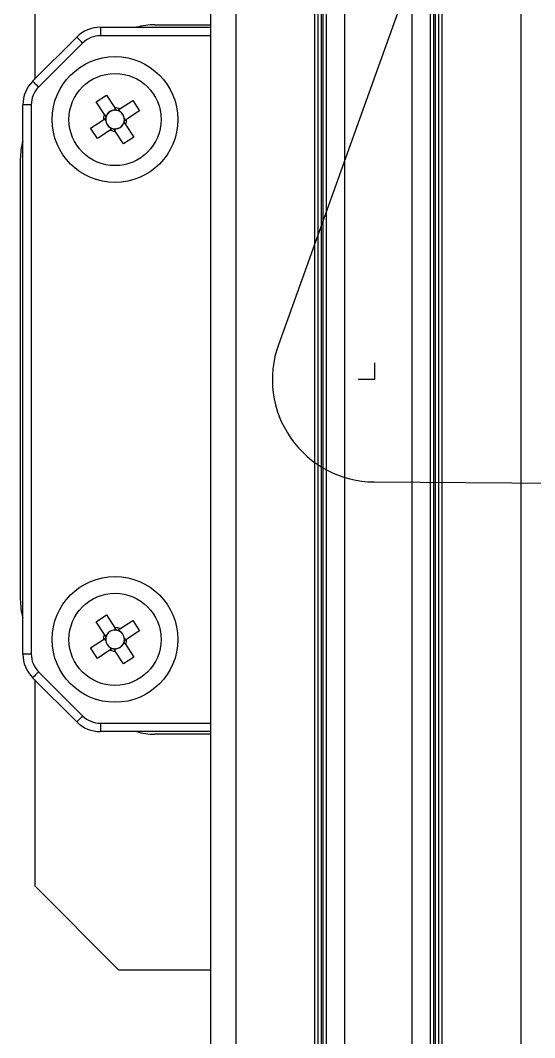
# Model space of a CAD drawing. Header units: millimetres. Extents: x 15 to 1184, y 5 to 1288.
# Drawn here: x 608.84 to 629.3, y 560.23 to 600.68 of the extents above; entities that cross this region are included whole.
import ezdxf

# ---------------------------------------------------------------- set-up
doc = ezdxf.new("R2010")
doc.units = ezdxf.units.MM
doc.linetypes.add('CENTERX2', pattern=[20.32, 12.7, -2.54, 2.54, -2.54])

msp = doc.modelspace()

# ---------------------------------------------------------------- linework, layer by layer
at = {"color": 7, "linetype": 'Continuous'}
for p, q in [((639.247, 643.8), (619.11, 587.777)), ((622.917, 582.324), (643.054, 582.187))]:
    msp.add_line(p, q, dxfattribs=at)
at = {"color": 7, "linetype": 'Continuous', "lineweight": 25}
for p, q in [((616.415, 613.422), (616.415, 409.088)), ((620.681, 612.422), (620.681, 409.088)), ((621.015, 612.422), (621.015, 409.088)), ((625.148, 612.422), (625.148, 409.088)), ((625.481, 612.422), (625.481, 409.088)), ((609.415, 606.262), (609.415, 598.335)), ((612.03, 600.399), (612.03, 600.065)), ((612.03, 600.399), (616.415, 600.399)), ((614.19, 600.499), (616.415, 600.499)), ((609.335, 598.256), (611.088, 600.008)), ((611.323, 599.772), (609.571, 598.02)), ((611.858, 597.434), (612.271, 597.704)), ((612.19, 596.926), (611.858, 597.434)), ((612.271, 597.704), (612.603, 597.196)), ((612.806, 597.154), (613.314, 597.485)), ((613.314, 597.485), (613.583, 597.072)), ((608.945, 575.484), (608.945, 597.313)), ((609.278, 597.313), (608.945, 597.313)), ((609.278, 597.313), (609.278, 575.484)), ((612.568, 597.1), (612.636, 597.145)), ((612.754, 597.12), (612.799, 597.052)), ((613.583, 597.072), (613.076, 596.741)), ((611.639, 596.391), (612.147, 596.723)), ((612.243, 596.689), (612.199, 596.757)), ((612.223, 596.875), (612.292, 596.92)), ((612.999, 596.589), (612.931, 596.544)), ((612.98, 596.775), (613.024, 596.707)), ((613.033, 596.537), (613.365, 596.03)), ((611.909, 595.978), (611.639, 596.391)), ((612.417, 596.31), (611.909, 595.978)), ((612.468, 596.344), (612.424, 596.412)), ((612.655, 596.364), (612.586, 596.319)), ((612.952, 595.76), (612.62, 596.268)), ((613.365, 596.03), (612.952, 595.76)), ((608.845, 577.644), (608.845, 595.153)), ((611.858, 576.768), (612.271, 577.037)), ((612.19, 576.26), (611.858, 576.768)), ((612.271, 577.037), (612.603, 576.53)), ((612.806, 576.487), (613.314, 576.819)), ((613.314, 576.819), (613.583, 576.406)), ((612.568, 576.433), (612.636, 576.478)), ((612.754, 576.453), (612.799, 576.385)), ((613.583, 576.406), (613.076, 576.074)), ((611.639, 575.725), (612.147, 576.057)), ((612.243, 576.022), (612.199, 576.09)), ((612.223, 576.208), (612.292, 576.253)), ((612.999, 575.922), (612.931, 575.878)), ((612.98, 576.109), (613.024, 576.04)), ((611.909, 575.312), (611.639, 575.725)), ((612.417, 575.644), (611.909, 575.312)), ((612.468, 575.677), (612.424, 575.746)), ((612.655, 575.697), (612.586, 575.652)), ((612.952, 575.093), (612.62, 575.601)), ((613.033, 575.871), (613.365, 575.363)), ((609.278, 575.484), (608.945, 575.484)), ((613.365, 575.363), (612.952, 575.093)), ((609.571, 574.777), (611.323, 573.025)), ((611.088, 572.789), (609.335, 574.541)), ((609.415, 574.462), (609.415, 566.262)), ((612.03, 572.732), (612.03, 572.399)), ((616.415, 572.399), (612.03, 572.399)), ((616.415, 572.299), (614.19, 572.299)), ((609.415, 566.262), (612.748, 562.929)), ((612.748, 562.929), (616.415, 562.929))]:
    msp.add_line(p, q, dxfattribs=at)
at = {"color": 8, "linetype": 'Continuous', "lineweight": 25}
for p, q in [((617.415, 613.422), (617.415, 409.088)), ((620.548, 612.422), (620.548, 409.088)), ((620.815, 612.422), (620.815, 409.088)), ((620.881, 612.422), (620.881, 409.088)), ((621.741, 612.422), (621.741, 409.088)), ((624.422, 612.422), (624.422, 409.088)), ((625.281, 612.422), (625.281, 409.088)), ((625.348, 612.422), (625.348, 409.088)), ((625.615, 612.422), (625.615, 409.088)), ((628.748, 612.422), (628.748, 409.088)), ((616.415, 600.065), (612.03, 600.065)), ((612.03, 572.732), (616.415, 572.732))]:
    msp.add_line(p, q, dxfattribs=at)
at = {"color": 7, "linetype": 'CENTERX2'}
for q in [(622.945, 587.065), (622.278, 586.399)]:
    msp.add_line((622.945, 586.399), q, dxfattribs=at)
at = {"color": 7, "linetype": 'Continuous', "lineweight": 25, "flags": 128}
for points in [[(611.323, 599.772), (611.277, 599.818), (611.233, 599.863), (611.192, 599.903), (611.157, 599.939), (611.127, 599.968), (611.105, 599.99), (611.092, 600.004), (611.088, 600.008)], [(609.571, 598.02), (609.525, 598.066), (609.481, 598.11), (609.44, 598.151), (609.404, 598.187), (609.375, 598.216), (609.353, 598.238), (609.34, 598.251), (609.335, 598.256)], [(609.571, 574.777), (609.525, 574.731), (609.481, 574.687), (609.44, 574.646), (609.404, 574.61), (609.375, 574.581), (609.353, 574.559), (609.34, 574.546), (609.335, 574.541)], [(611.323, 573.025), (611.277, 572.979), (611.233, 572.935), (611.192, 572.894), (611.157, 572.858), (611.127, 572.829), (611.105, 572.807), (611.092, 572.794), (611.088, 572.789)]]:
    msp.add_lwpolyline(points, dxfattribs=at)
at = {"color": 7, "linetype": 'Continuous', "lineweight": 25}
for centre, radius in [((612.611, 596.732), 2.5), ((612.611, 596.732), 1.833), ((612.611, 576.065), 2.5), ((612.611, 576.065), 1.833)]:
    msp.add_circle(centre, radius, dxfattribs=at)
for centre, radius, start, end in [((612.03, 599.065), 1.333, 90, 135), ((614.19, 597.832), 2.667, 90, 105.7405), ((612.03, 599.065), 1, 90, 135), ((610.278, 597.313), 1.333, 135, 180), ((610.278, 597.313), 1, 135, 180), ((612.611, 596.732), 0.371, 96.7195, 149.5957), ((612.611, 596.732), 0.371, 81.4394, 96.7195), ((612.611, 596.732), 0.464, 65.2433, 91.0719), ((612.611, 596.732), 0.371, 74.8758, 81.4394), ((612.611, 596.732), 0.371, 59.5957, 74.8758), ((612.611, 596.732), 0.371, 6.7195, 59.5957), ((612.611, 596.732), 0.464, 155.2433, 181.0719), ((612.611, 596.732), 0.371, 171.4394, 186.7195), ((612.611, 596.732), 0.371, 186.7195, 239.5957), ((612.611, 596.732), 0.371, 164.8758, 171.4394), ((612.611, 596.732), 0.371, 149.5957, 164.8758), ((612.611, 596.732), 0.371, 276.7195, 329.5957), ((612.611, 596.732), 0.371, 329.5957, 344.8758), ((612.611, 596.732), 0.371, 344.8758, 351.4394), ((612.611, 596.732), 0.371, 351.4394, 6.7195), ((612.611, 596.732), 0.464, 335.2433, 1.0719), ((612.611, 596.732), 0.464, 245.2433, 271.0719), ((612.611, 596.732), 0.371, 239.5957, 254.8758), ((612.611, 596.732), 0.371, 254.8758, 261.4394), ((612.611, 596.732), 0.371, 261.4394, 276.7195), ((611.511, 595.153), 2.667, 164.2595, 180), ((611.511, 577.644), 2.667, 180, 195.7405), ((612.611, 576.065), 0.371, 96.7195, 149.5957), ((612.611, 576.065), 0.371, 81.4394, 96.7195), ((612.611, 576.065), 0.464, 65.2433, 91.0719), ((612.611, 576.065), 0.371, 74.8758, 81.4394), ((612.611, 576.065), 0.371, 59.5957, 74.8758), ((612.611, 576.065), 0.371, 6.7195, 59.5957), ((612.611, 576.065), 0.464, 155.2433, 181.0719), ((612.611, 576.065), 0.371, 171.4394, 186.7195), ((612.611, 576.065), 0.371, 186.7195, 239.5957), ((612.611, 576.065), 0.371, 164.8758, 171.4394), ((612.611, 576.065), 0.371, 149.5957, 164.8758), ((612.611, 576.065), 0.371, 329.5957, 344.8758), ((612.611, 576.065), 0.371, 344.8758, 351.4394), ((612.611, 576.065), 0.371, 351.4394, 6.7195), ((612.611, 576.065), 0.464, 335.2433, 1.0719), ((612.611, 576.065), 0.464, 245.2433, 271.0719), ((612.611, 576.065), 0.371, 239.5957, 254.8758), ((612.611, 576.065), 0.371, 254.8758, 261.4394), ((612.611, 576.065), 0.371, 261.4394, 276.7195), ((612.611, 576.065), 0.371, 276.7195, 329.5957), ((610.278, 575.484), 1.333, 180, 225), ((610.278, 575.484), 1, 180, 225), ((612.03, 573.732), 1.333, 225, 270), ((612.03, 573.732), 1, 225, 270), ((614.19, 574.965), 2.667, 254.2595, 270)]:
    msp.add_arc(centre, radius, start, end, dxfattribs=at)
at = {"color": 7, "linetype": 'Continuous'}
msp.add_arc((622.945, 586.399), 4.075, 160.2299, 269.6116, dxfattribs=at)
at = {"color": 7, "linetype": 'Continuous', "lineweight": 25}
for centre, major_axis, start_param, end_param in [((612.586, 596.771), (-0.181, 0.277), 5.754797, 6.811574), ((612.65, 596.757), (0.277, 0.181), 5.754797, 6.811574), ((612.573, 596.707), (0.277, 0.181), 2.613204, 3.669981), ((612.637, 596.693), (-0.181, 0.277), 2.613204, 3.669981), ((612.586, 576.104), (-0.181, 0.277), 5.754797, 6.811574), ((612.65, 576.091), (0.277, 0.181), 5.754797, 6.811574), ((612.573, 576.04), (0.277, 0.181), 2.613204, 3.669981), ((612.637, 576.026), (-0.181, 0.277), 2.613204, 3.669981)]:
    msp.add_ellipse(centre, major_axis=major_axis, ratio=0.990116, start_param=start_param, end_param=end_param, dxfattribs=at)
for points, knots in [([(612.667, 597.098), (612.661, 597.107), (612.641, 597.137), (612.621, 597.169), (612.605, 597.192), (612.603, 597.196)], [0, 0, 0, 0, 0.244561, 0.873527, 1, 1, 1, 1]), ([(612.806, 597.154), (612.802, 597.151), (612.778, 597.136), (612.747, 597.115), (612.717, 597.095), (612.708, 597.09)], [0, 0, 0, 0, 0.126475, 0.755439, 1, 1, 1, 1]), ([(612.245, 596.787), (612.236, 596.782), (612.206, 596.762), (612.174, 596.741), (612.151, 596.726), (612.147, 596.723)], [0, 0, 0, 0, 0.244564, 0.873527, 1, 1, 1, 1]), ([(612.19, 596.926), (612.192, 596.922), (612.208, 596.899), (612.228, 596.867), (612.248, 596.837), (612.254, 596.829)], [0, 0, 0, 0, 0.126473, 0.755439, 1, 1, 1, 1]), ([(613.033, 596.537), (613.031, 596.541), (613.015, 596.565), (612.994, 596.597), (612.975, 596.627), (612.969, 596.635)], [0, 0, 0, 0, 0.126471, 0.755439, 1, 1, 1, 1]), ([(612.978, 596.677), (612.986, 596.682), (613.016, 596.702), (613.048, 596.723), (613.072, 596.738), (613.076, 596.741)], [0, 0, 0, 0, 0.244561, 0.873529, 1, 1, 1, 1]), ([(612.417, 596.31), (612.421, 596.313), (612.444, 596.328), (612.476, 596.349), (612.506, 596.369), (612.515, 596.374)], [0, 0, 0, 0, 0.126471, 0.755439, 1, 1, 1, 1]), ([(612.556, 596.365), (612.562, 596.357), (612.581, 596.327), (612.602, 596.295), (612.618, 596.272), (612.62, 596.268)], [0, 0, 0, 0, 0.244563, 0.873527, 1, 1, 1, 1]), ([(612.667, 576.432), (612.661, 576.44), (612.641, 576.47), (612.621, 576.502), (612.605, 576.526), (612.603, 576.53)], [0, 0, 0, 0, 0.244564, 0.873527, 1, 1, 1, 1]), ([(612.806, 576.487), (612.802, 576.484), (612.778, 576.469), (612.747, 576.448), (612.717, 576.429), (612.708, 576.423)], [0, 0, 0, 0, 0.126473, 0.755439, 1, 1, 1, 1]), ([(612.245, 576.12), (612.236, 576.115), (612.206, 576.095), (612.174, 576.074), (612.151, 576.059), (612.147, 576.057)], [0, 0, 0, 0, 0.244564, 0.873529, 1, 1, 1, 1]), ([(612.19, 576.26), (612.192, 576.256), (612.208, 576.232), (612.228, 576.201), (612.248, 576.17), (612.254, 576.162)], [0, 0, 0, 0, 0.126471, 0.755439, 1, 1, 1, 1]), ([(613.033, 575.871), (613.031, 575.875), (613.015, 575.898), (612.994, 575.93), (612.975, 575.96), (612.969, 575.969)], [0, 0, 0, 0, 0.126473, 0.755439, 1, 1, 1, 1]), ([(612.978, 576.01), (612.986, 576.016), (613.016, 576.035), (613.048, 576.056), (613.072, 576.071), (613.076, 576.074)], [0, 0, 0, 0, 0.244561, 0.873527, 1, 1, 1, 1]), ([(612.417, 575.644), (612.421, 575.646), (612.444, 575.661), (612.476, 575.682), (612.506, 575.702), (612.515, 575.707)], [0, 0, 0, 0, 0.126473, 0.755439, 1, 1, 1, 1]), ([(612.556, 575.699), (612.562, 575.69), (612.581, 575.66), (612.602, 575.628), (612.618, 575.605), (612.62, 575.601)], [0, 0, 0, 0, 0.244561, 0.873527, 1, 1, 1, 1])]:
    msp.add_open_spline(points, degree=3, knots=knots, dxfattribs=at)

doc.saveas('drawing.dxf')
